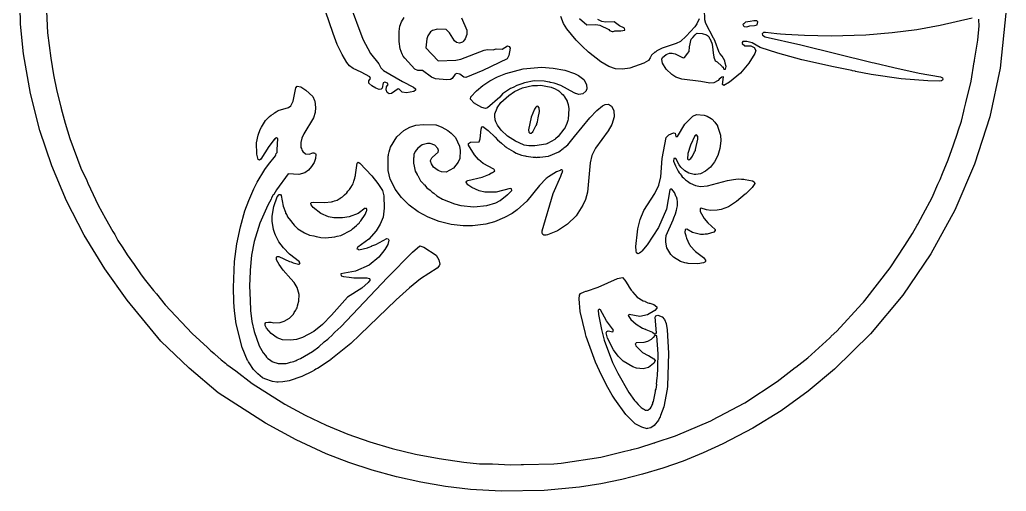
# Model space of a CAD drawing. Header units: millimetres. Extents: x 10 to 290, y 7 to 294.
# Drawn here: x 10 to 290, y 7.3 to 141.1 of the extents above; entities that cross this region are included whole.
import ezdxf

# ---------------------------------------------------------------- set-up
doc = ezdxf.new("R2010")
doc.units = ezdxf.units.MM
doc.layers.add('CUT', color=7, linetype='CONTINUOUS')

msp = doc.modelspace()

# ---------------------------------------------------------------- linework, layer by layer
at = {"layer": 'CUT'}
for points in [[(289.9626, 143.8382), (288.2072, 127.3543), (285.2566, 113.5453), (280.9639, 100.0944), (275.3718, 87.0563), (268.5412, 74.6219), (260.5709, 62.9043), (251.4198, 51.929), (241.2275, 41.9168), (233.7733, 35.6858), (226.0892, 30.1461), (218.055, 25.1881), (209.5238, 20.7143), (203.9323, 18.1564), (198.2476, 15.8528), (192.5382, 13.8604), (186.754, 12.101), (180.8601, 10.6348), (174.9235, 9.4121), (168.8574, 8.4606), (158.8205, 7.5343), (146.5997, 7.296), (137.9287, 7.8322), (130.8716, 8.6696), (123.8534, 9.8591), (116.9035, 11.4096), (110.0546, 13.2641), (103.3933, 15.4647), (96.9232, 17.939), (88.4392, 21.8516), (79.7288, 26.595), (66.3314, 35.1908), (58.0478, 42.2531), (50.0189, 49.8956), (40.4893, 61.5099), (34.1361, 70.4272), (28.3138, 79.9221), (23.2745, 89.6739), (19.0701, 99.5752), (15.6703, 109.6868), (13.0495, 120.1703), (11.1107, 131.4122), (10.1854, 139.8258), (10.0059, 149.9985)], [(103.4732, 145.9922), (107.3357, 135.5612), (109.5362, 131.4907), (111.8665, 128.5424), (112.5027, 127.4305), (113.2766, 126.6237), (118.6352, 123.4956), (121.7463, 121.9556), (122.3317, 121.4228), (122.3017, 121.089), (121.8478, 120.7115), (119.7796, 120.3092), (118.4884, 120.5404), (117.6979, 121.3715), (117.3951, 121.455), (115.4766, 120.1312), (114.7978, 120.0508), (114.2977, 120.3735), (113.9675, 121.1805), (114.0686, 122.0204), (114.5314, 122.7002), (114.3864, 123.0736), (113.6219, 123.3151), (113.1814, 123.208), (112.8873, 121.6512), (112.6117, 121.3345), (111.9899, 121.2663), (111.0556, 121.6357), (109.9642, 122.2905), (109.1106, 123.0939), (109.036, 123.6884), (109.5691, 124.4205), (109.3257, 124.8869), (106.9197, 126.2346), (104.6125, 127.2571), (103.5693, 128.0287), (102.7912, 128.9558), (101.4788, 131.2082), (100.1329, 134.0506), (98.9056, 137.1363), (96.8219, 143.5046)], [(17.5721, 143.5193), (17.8988, 137.3386), (18.79, 130.1752), (19.5951, 125.4345), (20.5469, 120.7656), (21.6701, 116.3893), (21.738, 116.0934), (21.8019, 115.8757), (22.8669, 111.7257), (24.2347, 107.3557), (27.3785, 98.9916), (29.0073, 95.4753), (29.351, 94.6576), (30.1309, 93.0496), (32.254, 88.4662), (34.3806, 84.6856), (36.4296, 80.9489), (36.9629, 80.0949), (37.8893, 78.448), (39.3039, 76.346), (40.5211, 74.3967), (42.4602, 71.6557), (44.2355, 69.0177), (45.3634, 67.598), (47.9625, 64.2453), (48.8027, 63.2687), (51.2512, 60.1866), (58.9221, 52.038), (63.2568, 48.1093), (64.2767, 47.158), (64.642, 46.8539), (65.217, 46.3327), (65.2917, 46.2621), (65.3408, 46.2205), (67.1567, 44.5747), (68.4175, 43.6128), (68.7993, 43.2892), (71.2995, 41.4141), (75.926, 37.8845), (85.1991, 32.01), (91.0331, 28.8709), (97.0096, 26.0456), (103.1036, 23.5183), (109.3162, 21.318), (115.7274, 19.4392), (122.3001, 17.8338), (129.0485, 16.5558), (136.0363, 15.545), (140.4899, 15.0999), (144.128, 15.0392), (149.301, 14.8033), (152.2616, 14.9036), (152.9438, 14.8922), (161.5949, 15.1), (163.693, 15.2512), (174.8997, 17.0063), (181.6865, 18.6284), (183.433, 19.0207), (183.7499, 19.1216), (185.6924, 19.5859), (190.0672, 21.0186), (190.2646, 21.0793), (190.351, 21.1116), (196.1268, 23.0032), (206.1475, 27.3131), (207.8373, 28.2126), (207.9934, 28.281), (208.3779, 28.5004), (215.7509, 32.4254), (224.9656, 38.3897), (230.1016, 42.3873), (230.1699, 42.4358), (230.2209, 42.4801), (233.6754, 45.169), (239.8472, 50.852), (240.1886, 51.1489), (240.3153, 51.2831), (241.9106, 52.752), (249.0015, 60.4779), (249.375, 60.8732), (249.4309, 60.9458), (249.858, 61.4111), (257.0543, 70.6572), (261.1867, 77.0189), (261.2038, 77.0442), (261.2099, 77.0546), (263.3894, 80.41), (264.645, 82.738), (264.8629, 83.0845), (266.3458, 85.8915), (268.9056, 90.6376), (270.539, 94.4116), (271.1625, 95.7458), (271.8695, 97.4854), (273.5128, 101.2823), (274.9575, 105.5718), (276.0912, 108.8396), (276.3003, 109.5588), (277.2283, 112.3142), (277.925, 115.1469), (278.0592, 115.6085), (278.491, 117.4482), (280.0221, 123.6732), (280.886, 129.1235), (280.9395, 129.4161), (280.9671, 129.6351), (281.8646, 135.2976), (282.2495, 139.3002), (282.2101, 140.9964), (282.2192, 141.2386)], [(280.2898, 141.5088), (271.1589, 139.4322), (264.5696, 138.2394), (257.5839, 137.3435), (250.1372, 136.6584), (240.2653, 136.4194), (232.6943, 136.5683), (227.3313, 136.849), (225.9162, 136.9835), (224.8961, 137.0805), (223.267, 137.2648), (221.5914, 137.46), (221.0365, 137.3957), (220.712, 137.0859), (220.8083, 136.6944), (221.5348, 136.2284), (231.6449, 133.9643), (251.9268, 128.9706), (252.5047, 128.8398), (258.0249, 127.4832), (265.2912, 125.9049), (271.2685, 124.8644), (271.8519, 124.5418), (272.0044, 124.2139), (271.9101, 123.879), (271.58, 123.7113), (271.1071, 123.6502), (271.0884, 123.6496), (267.6728, 123.7041), (260.1238, 124.3311), (251.6269, 125.5537), (247.1518, 126.4176), (247.0389, 126.4402), (246.3169, 126.5853), (246.0984, 126.6291), (240.908, 127.6716), (231.9947, 129.7244), (225.1657, 131.5732), (220.1636, 133.1619), (217.8208, 134.4975), (216.3595, 134.9335), (215.23, 134.8527), (215.0266, 134.6303), (215.0512, 134.3093), (215.8102, 133.6359), (217.5185, 133.6184), (218.445, 133.1897), (218.8795, 132.3609), (218.6129, 131.4581), (216.8778, 128.7068), (214.5097, 125.9175), (211.3861, 123.3317), (209.8046, 122.3971), (209.4126, 122.7133), (209.6522, 124.1472), (209.6194, 124.1834), (209.6481, 124.2408), (209.7374, 124.896), (209.2908, 124.7769), (208.5165, 124.1813), (208.2098, 123.8152), (206.9465, 123.1783), (205.8582, 123.0489), (203.2824, 123.5594), (197.8882, 124.1816), (196.2034, 124.7293), (195.0268, 125.4919), (193.4509, 127.0444), (192.402, 128.7231), (192.1728, 129.8133), (192.1785, 129.8307), (192.1835, 129.8456), (192.189, 129.8623), (192.1973, 129.8876), (192.4502, 130.3275), (193.4141, 131.1997), (194.3607, 131.5693), (194.6335, 131.5974), (194.8548, 131.6203), (195.127, 131.6014), (195.5191, 131.5302), (195.9856, 131.3572), (198.3166, 130.2773), (198.6573, 130.3087), (199.0209, 130.7805), (199.0737, 130.7911), (199.5474, 131.4637), (199.9749, 132.0183), (200.0916, 133.3711), (200.5642, 135.5134), (200.6232, 135.579), (200.6606, 135.6205), (200.994, 135.991), (201.6673, 136.7393), (202.0749, 137.144), (202.095, 137.1559), (202.2451, 137.2277), (203.7024, 137.1963), (204.9146, 136.7934), (205.1841, 136.5965), (205.6197, 136.0937), (205.6679, 135.9895), (205.6876, 135.9469), (205.799, 135.7064), (206.3771, 134.4573), (206.5194, 134.1052), (206.8748, 130.9412), (206.9517, 130.6915), (206.9382, 130.4349), (207.3551, 129.4224), (207.9164, 129.1052), (209.281, 127.9376), (209.3698, 127.7114), (209.4123, 127.7322), (209.4836, 127.759), (209.7939, 127.0445), (210.3117, 127.0083), (210.4708, 127.7663), (210.4775, 127.7979), (210.2204, 128.7536), (210.0534, 129.4226), (209.3278, 130.7439), (208.6877, 131.5174), (208.4456, 131.9074), (208.4422, 131.9129), (208.4294, 131.9335), (208.365, 132.0372), (207.3748, 134.9287), (206.9728, 135.6925), (206.9637, 135.7185), (206.8909, 135.8482), (204.7004, 140.0103), (204.3757, 141.056), (204.3162, 144.073)], [(135.4097, 141.5908), (136.9227, 138.0736), (136.8952, 136.92), (136.418, 135.6224), (136.2214, 135.3808), (136.1803, 135.3304), (136.119, 135.255), (135.8075, 134.8723), (135.6831, 134.7348), (134.8487, 134.4248), (133.9763, 134.6244), (133.3616, 135.0735), (131.9538, 137.3511), (130.9859, 138.3288), (128.5917, 138.412), (127.155, 138.0377), (126.5497, 137.62), (125.8201, 136.4599), (125.555, 135.6231), (125.2113, 133.0998), (128.7557, 129.3693), (133.7866, 129.5999), (135.1571, 129.8312), (141.7742, 132.3988), (142.7477, 132.5803), (144.3564, 132.5261), (145.2478, 132.8473), (146.9114, 132.7484), (148.3962, 133.6501), (148.9016, 133.494), (149.1645, 132.969), (148.772, 130.9444), (148.3161, 130.0051), (141.448, 126.6395), (136.6236, 124.6634), (136.0663, 124.7351), (134.8756, 125.5978), (134.0586, 125.8161), (133.5871, 125.5746), (132.7494, 124.3563), (132.2817, 124.1107), (131.2315, 123.9716), (128.0122, 124.3029), (126.9037, 124.7451), (124.2658, 126.6651), (122.9872, 126.6609), (122.1355, 127.0697), (119.2688, 130.1147), (118.8384, 130.7543), (118.6684, 131.0829), (118.6185, 131.1794), (118.5857, 131.2428), (118.5769, 131.2599), (117.9868, 132.7636), (117.719, 134.8495), (117.718, 137.6793), (117.8987, 139.2513), (118.3203, 140.4409), (119.0873, 141.7187)], [(202.7932, 141.2822), (202.1885, 139.8531), (201.6109, 139.0156), (199.1638, 136.3604), (197.5518, 134.9245), (196.26, 134.2978), (192.3178, 132.9848), (190.7789, 132.2323), (190.3767, 131.9078), (190.2251, 131.8235), (189.2644, 130.9873), (188.9471, 130.2636), (188.3948, 129.4645), (187.0716, 128.695), (183.1097, 127.2783), (181.0827, 127.0388), (179.0879, 127.1385), (177.1687, 127.8286), (174.9122, 129.1404), (171.4004, 131.9082), (169.633, 133.555), (167.944, 135.2448), (165.236, 138.5181), (164.3073, 140.0061), (163.5794, 142.0059)], [(168.8698, 141.4238), (170.9788, 139.5929), (173.4559, 139.6678), (174.6474, 139.5126), (177.1413, 138.3186), (177.4125, 138.0559), (178.1702, 137.7548), (178.3402, 137.7611), (178.3702, 137.7418), (178.4338, 137.7646), (178.7385, 137.7759), (178.8914, 137.8695), (180.5928, 137.9099), (181.6871, 138.1219), (181.6343, 138.6723), (180.2413, 139.3355), (178.7373, 140.4279), (176.2735, 140.3502), (175.1569, 140.5698), (174.1037, 141.1152)]]:
    msp.add_lwpolyline(points, dxfattribs=at)
for points in [[(219.2849, 139.6611), (219.4722, 140.4454), (219.1629, 140.7889), (218.2895, 140.7103), (217.2538, 140.5212), (215.9316, 140.411), (215.4423, 139.943), (215.3893, 139.9215), (215.381, 139.8845), (215.2466, 139.7559), (215.3059, 139.5485), (215.3014, 139.5286), (215.3148, 139.5172), (215.3657, 139.339), (215.604, 139.1901), (216.3485, 139.0114), (217.1763, 139.3533), (218.4949, 139.4252)], [(163.5978, 122.3745), (161.6282, 123.0899), (160.6226, 123.2503), (160.4285, 123.3158), (160.203, 123.3368), (158.8743, 123.6452), (156.0154, 123.7048), (153.246, 123.1688), (152.4834, 122.8558), (151.0322, 122.4193), (150.039, 121.8525), (149.2555, 121.5309), (147.0518, 120.0419), (146.2477, 119.1069), (142.7328, 116.0565), (142.1748, 115.8505), (142.167, 115.8481), (142.1607, 115.8462), (142.1585, 115.8456), (142.1516, 115.8435), (141.1385, 116.1839), (139.4269, 117.1561), (139.2646, 117.251), (139.2173, 117.2787), (139.1463, 117.3202), (138.9495, 117.4353), (137.919, 118.5186), (138.0466, 119.1943), (139.6007, 120.9278), (141.4022, 122.4016), (143.4136, 123.7252), (145.6104, 124.8415), (147.9517, 125.8138), (152.8632, 127.1235), (158.0259, 127.577), (161.4222, 127.3385), (164.687, 126.7406), (167.4555, 125.8403), (168.6, 125.2844), (170.0524, 124.0784), (170.8447, 122.7234), (170.9363, 121.4988), (170.7527, 120.9613), (170.7383, 120.9348), (170.7302, 120.9199), (170.7108, 120.8842), (170.6582, 120.7871), (169.8005, 120.06), (168.6522, 119.862), (167.7861, 120.1169), (167.7009, 120.1447), (167.3233, 120.3334)], [(93.1403, 119.2439), (93.6433, 118.1953), (93.7042, 117.947), (93.8963, 116.1888), (93.8021, 114.782), (93.3937, 113.2684), (90.5806, 108.7102), (90.0508, 107.4244), (89.7857, 106.2138), (89.8172, 104.8325), (89.9572, 104.4975), (90.0541, 104.11), (90.1686, 103.9918), (90.315, 103.6416), (91.1329, 102.9927), (92.12, 102.9107), (93.1674, 103.3318), (93.4708, 103.3025), (93.6471, 103.2434), (93.674, 103.2344), (93.7311, 103.2153), (93.8888, 103.1624), (93.9592, 103.0716), (94.0069, 102.9372), (94.0078, 102.9347), (94.0242, 102.8884), (94.039, 102.847), (93.973, 101.7426), (93.5436, 100.5545), (92.8483, 99.4062), (91.9331, 98.3702), (90.917, 97.6531), (89.2183, 97.1718), (86.1411, 97.3094), (82.8343, 92.8405), (82.1032, 91.5203), (81.9243, 91.424), (81.4181, 90.5306), (81.3498, 90.1598), (80.4123, 88.467), (78.0971, 83.3304), (76.5326, 78.1345), (75.8178, 74.2605), (75.4332, 69.9909), (75.4291, 69.6491), (75.2258, 65.6172), (75.3764, 61.5032), (75.3916, 61.4974), (75.5228, 58.5886), (75.9064, 55.4311), (76.5307, 52.5795), (77.9648, 48.5985), (79.121, 46.5477), (79.7623, 45.7794), (80.078, 45.3255), (80.2697, 45.1714), (80.4155, 44.9967), (80.8792, 44.6814), (81.5968, 44.1045), (81.8341, 44.0357), (83.3881, 43.5289), (83.5859, 43.528), (83.6515, 43.5089), (84.0919, 43.5257), (85.3384, 43.52), (85.6156, 43.5835), (86.0041, 43.5983), (86.8882, 43.8752), (87.3402, 43.9788), (87.7514, 44.1456), (88.4758, 44.3725), (88.7658, 44.5571), (89.686, 44.9303), (93.051, 46.9208), (94.8591, 48.2535), (96.4253, 49.6789), (97.4394, 50.4177), (98.8688, 51.7876), (98.9972, 51.9956), (99.2652, 52.2424), (99.4102, 52.3956), (101.1566, 53.985), (114.3815, 67.9542), (121.5011, 75.1036), (123.5828, 76.9305), (124.7146, 76.5004), (128.1707, 74.2402), (128.957, 72.9909), (129.1848, 71.7624), (129.0577, 71.2908), (128.4628, 70.5499), (123.7784, 67.5568), (120.6165, 65.051), (116.8462, 61.6367), (106.4954, 51.6334), (103.9504, 49.2461), (98.3138, 44.6383), (98.3107, 44.636), (98.2824, 44.6154), (98.2315, 44.5782), (98.1227, 44.4988), (94.4728, 42.1164), (94.2636, 42.0011), (94.0652, 41.8919), (93.6358, 41.6552), (93.0032, 41.3068), (90.0284, 39.8071), (86.422, 38.6029), (84.6246, 38.3272), (83.3541, 38.27), (83.0113, 38.2546), (81.6965, 38.4149), (79.5171, 39.1582), (78.8918, 39.4685), (77.5359, 40.6257), (76.3122, 41.8057), (75.0884, 43.6964), (74.9064, 43.9905), (74.7982, 44.1653), (74.7386, 44.2616), (74.6697, 44.3729), (73.1463, 48.1261), (71.387, 54.8352), (70.9103, 58.4747), (70.8078, 60.963), (70.8054, 61.0208), (70.8052, 61.0269), (70.6369, 65.1123), (70.9941, 72.5208), (71.6501, 77.5076), (72.6348, 82.2874), (73.9182, 86.8278), (75.0208, 89.7846), (76.4517, 93.0804), (77.3725, 95.0252), (79.5301, 98.5869), (80.6232, 100.0239), (82.6093, 102.4423), (82.6988, 102.7522), (82.7171, 102.7763), (82.8002, 103.0833), (83.0771, 103.4434), (83.0656, 104.1835), (83.2342, 107.3573), (82.8434, 107.5983), (82.4205, 107.3149), (82.1767, 107.0099), (82.1518, 106.9901), (81.9643, 106.7441), (80.6615, 105.1136), (78.4199, 101.5015), (78.0437, 101.2514), (77.6951, 101.4323), (77.2475, 102.9125), (77.2179, 106.1714), (77.6387, 108.3204), (78.2781, 109.8857), (78.6113, 110.6328), (79.7771, 112.4739), (80.9007, 113.6364), (81.3981, 113.9924), (81.9728, 114.4038), (82.3282, 114.6582), (82.7384, 114.9518), (83.3221, 115.3172), (86.286, 116.1841), (86.8935, 116.6154), (87.6434, 117.9778), (88.3564, 121.7002), (88.7431, 122.2077), (89.7537, 122.0488), (91.1778, 121.1205)], [(163.5844, 120.3193), (163.7504, 120.1736), (164.2174, 119.74), (164.3889, 119.5113), (164.4154, 119.476), (164.4706, 119.4022), (164.5094, 119.3505), (164.5319, 119.3205), (164.5863, 119.248), (164.6273, 119.1932), (165.3351, 117.9932), (165.4026, 117.8403), (165.6152, 117.0414), (165.8411, 115.7888), (165.6372, 112.8561), (165.5565, 112.4809), (165.2538, 111.6015), (164.5589, 110.1323), (164.45, 109.9772), (162.7743, 107.9636), (162.0087, 107.2471), (161.8113, 107.1082), (159.7631, 105.9376), (159.7108, 105.9241), (159.6792, 105.9159), (159.6136, 105.8989), (159.267, 105.8089), (156.2113, 105.2708), (154.4637, 105.2726), (153.1151, 105.5144), (152.9849, 105.5512), (150.6581, 106.5855), (148.4585, 108.0351), (146.6137, 109.731), (145.627, 111.1101), (145.1115, 112.0754), (144.8785, 112.6579), (144.8448, 113.7107), (144.8448, 113.7123), (144.8556, 114.053), (144.8629, 114.2818), (144.8657, 114.3721), (145.4611, 115.9551), (145.4938, 116.0314), (146.5754, 117.5405), (148.779, 119.5655), (150.4467, 120.6971), (152.6801, 121.7096), (155.4794, 122.3945), (156.9272, 122.4422), (157.858, 122.4539), (159.2642, 122.2518), (160.8099, 121.918), (161.9117, 121.4548), (162.6292, 121.124), (162.7311, 121.068), (162.9816, 120.8482)], [(164.6, 104.8497), (165.1262, 105.2585), (165.5078, 105.5309), (167.4438, 107.9248), (171.7924, 113.2148), (173.7277, 115.2991), (175.357, 116.6597), (176.1093, 117.0325), (177.1134, 117.0811), (177.8931, 116.5639), (178.6414, 115.2719), (178.7335, 113.4746), (178.0691, 111.3893), (177.0008, 109.585), (173.411, 104.6018), (172.3461, 102.5544), (171.8561, 100.4598), (171.1148, 92.1621), (171.1146, 92.1612), (171.1145, 92.1606), (171.1131, 92.1515), (171.1084, 92.1228), (170.5134, 90.0634), (169.8017, 88.4226), (167.896, 85.4376), (165.4529, 83.0245), (162.5853, 81.2083), (159.7576, 80.0772), (159.398, 79.9868), (158.7742, 79.9577), (158.4409, 80.127), (158.2202, 80.5587), (158.2594, 81.1907), (161.3696, 91.7417), (163.5496, 96.7247), (163.7708, 97.2973), (164.0435, 97.9187), (164.0494, 98.0182), (164.0559, 98.035), (164.0856, 98.303), (163.93, 98.4068), (163.8275, 98.5042), (163.69, 98.4555), (163.5198, 98.4817), (163.3425, 98.3323), (162.2918, 97.9599), (160.0192, 96.459), (159.7632, 96.3094), (159.7065, 96.2525), (159.3665, 96.0279), (157.4953, 94.009), (153.955, 89.5732), (151.1556, 87.1553), (149.7016, 86.102), (147.6029, 84.9286), (144.75, 83.7755), (142.2895, 83.0868), (138.4735, 82.5781), (135.852, 82.6079), (132.3901, 82.995), (129.0549, 83.8325), (125.9339, 85.0297), (123.082, 86.5571), (120.5008, 88.4661), (118.3174, 90.654), (116.5286, 93.0411), (115.485, 95.1301), (115.1555, 95.881), (114.5908, 98.2738), (114.5694, 102.2634), (114.6022, 102.4493), (114.6267, 102.5887), (114.6696, 102.8325), (114.8003, 103.575), (115.1859, 104.8721), (117.0132, 107.8067), (119.0463, 109.6238), (120.6826, 110.546), (121.2508, 110.7603), (122.4206, 111.1243), (124.5427, 111.3476), (128.1334, 111.2215), (128.1355, 111.2212), (129.8228, 110.6007), (131.5288, 109.6184), (132.484, 108.8849), (132.9526, 108.4257), (133.6211, 107.645), (134.7817, 105.2144), (135.0222, 103.9812), (134.8661, 101.7053), (134.4485, 100.6245), (133.1202, 98.9385), (131.0238, 97.8419), (129.696, 97.9021), (128.7906, 98.2538), (127.4688, 99.2758), (126.8254, 100.1702), (126.5798, 100.9863), (126.6141, 101.1374), (126.9385, 101.8553), (127.1163, 102.0491), (128.7888, 103.5039), (128.8794, 103.9399), (128.6737, 104.5801), (127.7662, 105.4759), (126.4645, 105.9443), (125.6836, 105.948), (124.2381, 105.5361), (123.4942, 104.9946), (123.418, 104.9586), (123.3407, 104.8828), (122.9314, 104.5849), (122.1915, 103.6743), (121.8807, 102.8755), (121.8132, 102.1167), (121.7437, 101.7962), (121.7718, 100.3231), (121.8299, 100.0566), (121.8318, 100.0037), (122.2291, 98.128), (122.7565, 97.1881), (122.8199, 97.0349), (122.9389, 96.8629), (123.7715, 95.3789), (124.5874, 94.4806), (124.6695, 94.3619), (124.842, 94.2001), (125.557, 93.4129), (126.437, 92.7052), (127.0217, 92.1571), (127.5034, 91.8475), (128.3922, 91.1326), (130.0145, 90.1721), (133.4015, 88.7913), (135.2036, 88.3211), (138.8795, 87.9714), (142.5883, 88.3516), (145.0803, 89.1236), (146.3834, 89.8215), (148.3243, 91.3863), (148.4209, 91.4534), (148.479, 91.511), (148.4823, 91.5137), (149.6246, 92.6365), (149.5977, 93.1038), (149.2144, 93.232), (145.2521, 92.138), (141.9466, 92.1674), (140.3896, 92.5406), (138.2973, 93.4672), (137.1731, 94.2471), (136.6934, 94.9491), (136.7703, 95.2256), (137.1714, 95.4688), (141.2294, 96.4157), (143.172, 97.1201), (143.927, 97.6009), (144.1607, 97.7017), (144.6911, 98.0627), (144.6974, 98.0915), (144.8213, 98.1704), (144.749, 98.3264), (144.7694, 98.4192), (144.6451, 98.5506), (144.5783, 98.6946), (141.5043, 100.291), (140.2242, 101.38), (139.074, 102.7148), (137.382, 105.4486), (137.3452, 105.9497), (137.8827, 106.3661), (140.3583, 106.4321), (140.6797, 107.248), (140.9217, 110.0526), (141.1546, 110.651), (141.394, 110.7435), (142.8981, 109.6014), (144.8798, 107.7544), (145.5986, 106.9926), (146.7274, 106.0322), (147.6692, 105.1544), (147.9835, 104.9635), (148.1386, 104.8316), (149.434, 104.0167), (150.1128, 103.6706), (150.8546, 103.2201), (152.4413, 102.6071), (153.3745, 102.442), (153.4533, 102.4146), (153.7567, 102.3744), (155.707, 102.0295), (156.3639, 102.0289), (156.5874, 101.9993), (156.8475, 102.0285), (157.5708, 102.0278), (160.0497, 102.3148), (163.011, 103.6155), (164.2377, 104.5683), (164.4188, 104.6824)], [(155.7851, 109.5957), (155.9143, 109.8745), (156.5105, 110.9503), (156.5854, 111.0792), (156.5917, 111.0969), (156.72, 111.3284), (156.7803, 111.6292), (156.9505, 112.1096), (157.0988, 113.2196), (157.4698, 115.0718), (157.4071, 116.0548), (157.0598, 116.5541), (156.6184, 116.4289), (156.5458, 116.3224), (156.5415, 116.3212), (156.4765, 116.2206), (156.1243, 115.7034), (155.138, 113.3792), (154.3852, 109.8733), (154.4691, 109.1528), (154.7191, 108.8758), (155.1521, 108.92), (155.5836, 109.278), (155.7304, 109.5428)], [(200.9814, 113.7397), (202.0177, 114.147), (204.1862, 114.0217), (205.1072, 113.6926), (206.2322, 113.0078), (206.4884, 112.8348), (207.2789, 112.0444), (207.2793, 112.044), (207.988, 110.9577), (208.0219, 110.8699), (208.8427, 108.2799), (208.9343, 106.7266), (208.7217, 104.5458), (208.1022, 102.5153), (207.1744, 100.7516), (206.0399, 99.2572), (204.6399, 98.0978), (203.1501, 97.3563), (201.8652, 97.1595), (201.406, 97.1673), (199.8893, 97.5141), (198.7853, 98.1845), (197.5916, 99.2827), (197.1013, 99.8983), (196.1574, 101.6895), (195.6141, 101.7362), (195.5526, 100.9727), (196.0564, 99.5699), (196.8205, 98.1337), (197.1854, 97.6458), (197.3762, 97.3162), (197.6652, 97.0041), (198.0214, 96.5278), (198.3776, 96.2349), (198.808, 95.7701), (198.8473, 95.7455), (198.9718, 95.6088), (199.516, 95.2988), (200.2208, 94.7193), (201.7688, 94.0442), (203.1465, 93.7459), (205.2165, 93.8967), (210.8701, 95.4967), (212.5729, 95.7514), (213.8716, 95.9151), (214.8448, 95.8809), (215.0328, 95.8618), (215.1593, 95.849), (215.4743, 95.817), (215.8596, 95.7778), (217.9406, 95.3517), (218.4398, 95.048), (218.6122, 94.5898), (217.8899, 93.4469), (216.3943, 92.0408), (216.2437, 91.9015), (216.0527, 91.7249), (216.0221, 91.6965), (215.8726, 91.5582), (213.365, 89.4608), (211.0963, 88.013), (209.0405, 87.2084), (207.9517, 87.0151), (206.1261, 86.9856), (204.8834, 87.1429), (203.4259, 87.6014), (203.0884, 87.4785), (203.105, 86.6296), (204.2114, 84.6802), (205.2753, 83.4385), (207.321, 81.5649), (207.3652, 81.2666), (206.9942, 80.7973), (205.1209, 80.2397), (205.0747, 80.2367), (205.0175, 80.2329), (204.6215, 80.2069), (204.4845, 80.1979), (204.0122, 80.1668), (203.1534, 80.1361), (200.8993, 80.7085), (199.3036, 81.6745), (198.855, 81.5258), (198.7816, 80.7235), (199.0025, 79.8356), (199.0165, 79.6675), (199.0835, 79.5102), (199.1798, 79.1231), (199.6219, 78.2463), (199.9815, 77.4023), (200.1345, 77.2297), (200.2829, 76.9354), (201.7388, 75.2703), (204.0785, 73.5861), (204.6553, 72.8442), (204.5899, 72.4719), (204.3855, 72.2764), (204.0345, 72.1455), (202.4457, 71.8278), (199.6503, 71.932), (199.3819, 71.984), (199.2768, 72.0044), (199.2152, 72.0163), (198.7788, 72.1009), (197.5382, 72.513), (195.5363, 73.7385), (194.7387, 74.5008), (193.639, 76.3425), (193.3517, 77.9775), (193.3747, 78.65), (193.3799, 78.8032), (193.3871, 79.0128), (193.4086, 79.6414), (193.4297, 79.8228), (195.3889, 84.3288), (195.5327, 84.6045), (195.6232, 84.8675), (196.102, 85.9687), (196.3846, 87.0805), (196.4856, 87.374), (196.5019, 87.5419), (196.6922, 88.2901), (196.6455, 89.0189), (196.6941, 89.5181), (196.5785, 90.0672), (196.5671, 90.2451), (196.5151, 90.3681), (196.4558, 90.6497), (196.3097, 90.8542), (195.8099, 92.0373), (195.0903, 92.9928), (194.7555, 93.0114), (194.5303, 92.763), (193.5041, 87.3284), (191.3164, 82.1356), (188.0406, 77.1743), (186.5295, 75.3789), (186.2248, 75.0922), (185.9256, 74.8324), (185.3737, 74.6794), (185.0487, 74.9092), (184.9028, 75.4624), (184.8806, 76.7438), (185.325, 80.8855), (185.4391, 81.7774), (186.1071, 84.3542), (187.1483, 86.9516), (190.2519, 91.7863), (191.3497, 94.1053), (191.9023, 96.4745), (192.2897, 101.6809), (193.4075, 107.6544), (194.1599, 108.4203), (195.5426, 108.9639), (196.015, 108.8542), (196.1535, 107.9207), (196.6475, 107.8998), (198.7485, 111.4264)], [(202.0652, 108.3893), (201.5496, 108.1477), (200.3185, 105.4447), (199.6146, 103.1049), (199.5076, 101.5363), (199.9192, 101.3242), (200.4096, 101.6921), (200.9409, 102.3801), (200.9656, 102.4338), (201.0514, 102.5415), (201.5202, 103.589), (201.7454, 103.967), (201.7801, 104.2017), (201.7911, 104.2255), (202.4374, 107.1867), (202.3974, 107.9377)], [(85.7725, 85.6894), (85.9965, 85.147), (86.3414, 84.7116), (86.421, 84.5747), (87.8802, 82.7582), (87.9113, 82.7297), (87.9217, 82.7165), (87.9446, 82.6991), (88.9523, 81.7754), (90.8284, 80.5843), (92.2578, 79.9887), (93.4416, 79.7206), (94.1034, 79.5457), (94.2147, 79.5456), (95.4144, 79.274), (96.7545, 79.1548), (99.4346, 79.4526), (100.0436, 79.646), (101.1564, 79.891), (104.032, 81.4009), (104.437, 81.7575), (105.5989, 82.6688), (106.0507, 83.1785), (106.2966, 83.3951), (106.5166, 83.7041), (106.7603, 83.9791), (108.0409, 85.8254), (108.4578, 86.7486), (108.4686, 86.9659), (108.5289, 87.109), (108.4858, 87.3085), (108.4875, 87.3442), (108.4766, 87.3509), (108.4508, 87.4703), (108.1861, 87.5297), (108.1004, 87.5824), (108.0666, 87.5565), (107.9952, 87.5725), (106.012, 86.14), (103.5179, 85.1786), (101.574, 84.9024), (99.1376, 84.903), (97.6354, 85.1519), (95.4978, 86.0735), (93.3197, 87.7731), (92.7376, 88.5389), (92.6234, 89.0133), (92.8222, 89.212), (93.5078, 89.3089), (96.4669, 89.2219), (98.4349, 89.3721), (98.7775, 89.4802), (98.8986, 89.4883), (99.3026, 89.646), (100.0405, 89.8788), (100.6494, 90.2538), (101.1023, 90.5008), (101.2314, 90.6121), (101.5854, 90.8301), (102.1587, 91.4115), (102.8295, 91.9898), (103.1354, 92.4021), (103.6023, 92.8756), (104.1429, 93.7601), (104.1993, 93.8361), (104.2439, 93.9253), (104.5039, 94.3506), (104.6093, 94.6561), (104.7056, 94.8486), (104.8233, 95.2763), (105.1008, 96.0804), (105.1729, 96.5456), (105.2714, 96.9034), (105.2547, 97.0741), (105.7611, 100.344), (106.0912, 100.6261), (106.5595, 100.3951), (109.9653, 96.7617), (111.6696, 94.578), (112.9252, 92.6053), (113.373, 91.094), (113.4319, 87.6008), (113.1171, 85.027), (112.2742, 83.103), (111.1681, 81.2195), (109.0882, 78.7741), (105.9287, 76.4998), (105.9013, 76.4085), (105.7181, 76.296), (105.6287, 76.0876), (105.9994, 75.9552), (106.2186, 75.8115), (108.7048, 76.3817), (108.7058, 76.382), (108.9045, 76.4151), (109.8872, 76.8321), (109.9201, 76.8767), (111.0592, 77.3408), (114.1555, 78.976), (114.5847, 78.8852), (114.7368, 78.5758), (114.4641, 77.2724), (113.6584, 75.8724), (111.9551, 73.7209), (109.2087, 71.4822), (105.3198, 69.7583), (101.1701, 68.9699), (101.1799, 68.4469), (101.8446, 68.2262), (103.4507, 68.0555), (104.7949, 67.8387), (106.9206, 67.867), (108.52, 67.8403), (109.1616, 67.6901), (109.4081, 67.295), (108.9101, 66.4764), (107.0463, 64.8805), (102.98, 62.3919), (98.5155, 57.2129), (95.9205, 54.558), (93.4906, 52.6162), (90.2294, 50.8815), (88.5011, 50.3582), (86.842, 50.1212), (84.6069, 50.2989), (83.0697, 50.8616), (81.3814, 52.0067), (80.0786, 53.5537), (79.6977, 54.2905), (79.6149, 54.901), (79.8123, 55.1462), (80.6133, 55.271), (81.3361, 55.2774), (82.0732, 55.0931), (83.8898, 55.1527), (85.0809, 55.51), (86.5401, 56.3736), (87.374, 57.2074), (87.5566, 57.476), (87.6649, 57.5821), (87.8953, 57.9742), (88.3865, 58.6964), (88.5158, 59.03), (88.6888, 59.3244), (88.8566, 59.9088), (88.9523, 60.1556), (88.9523, 60.2422), (89.2462, 61.2659), (89.3094, 63.0712), (88.7782, 65.1199), (87.8819, 66.4723), (86.9425, 67.5379), (86.8981, 67.5981), (84.7402, 70.0538), (83.6313, 71.6157), (82.9175, 72.9234), (82.8869, 73.7407), (83.1067, 73.9109), (83.4911, 73.8706), (86.5147, 72.5059), (86.9863, 72.3659), (87.642, 72.0674), (88.7161, 71.8525), (89.1148, 71.7342), (89.1576, 71.7642), (89.2798, 71.7398), (89.5479, 71.978), (89.4194, 72.1064), (89.3668, 72.3951), (86.5718, 74.598), (84.872, 76.3274), (83.5478, 78.0104), (82.5414, 79.9824), (82.4012, 80.4009), (82.0626, 81.5879), (81.6873, 83.9452), (81.6873, 85.3531), (82.1137, 88.0997), (83.0853, 90.8173), (83.6649, 91.4699), (84.0016, 91.4974), (84.2406, 91.2452), (84.752, 88.1602), (85.4681, 86.4264), (85.4681, 86.2126)], [(188.0788, 25.0547), (188.0736, 25.0537), (188.0482, 25.0487), (186.5294, 25.4434), (185.0194, 26.2355), (184.6757, 26.4713), (182.0089, 29.0413), (178.8616, 33.3829), (178.1294, 34.5787), (176.8502, 36.7185), (175.0685, 40.1928), (173.3879, 43.9142), (170.7545, 51.1818), (170.5357, 51.9929), (170.5287, 52.0188), (170.5285, 52.0196), (169.0635, 58.259), (168.7306, 61.9242), (168.8709, 62.9571), (169.1419, 63.3607), (170.1897, 63.8889), (170.6096, 64.0269), (170.6669, 64.0269), (170.748, 64.0635), (170.7613, 64.0695), (170.8205, 64.0962), (174.1843, 65.2018), (179.6579, 67.6223), (181.0278, 67.9693), (181.7186, 67.2281), (182.7618, 65.5433), (182.7661, 65.4713), (182.971, 65.2053), (183.533, 64.2977), (183.8057, 64.0191), (183.8592, 63.878), (185.2588, 62.3891), (186.9562, 61.317), (187.3731, 61.1979), (187.3789, 61.2019), (187.4824, 61.1635), (188.2189, 60.7712), (188.6697, 60.6217), (188.794, 60.6769), (189.951, 60.2477), (190.8029, 59.6602), (190.8019, 59.2483), (190.2709, 58.5877), (188.1928, 57.3), (185.9535, 56.909), (182.9871, 57.4834), (182.6291, 57.1365), (183.4003, 56.0288), (184.9479, 54.7186), (186.7675, 53.6059), (187.4927, 53.3049), (187.5816, 53.2468), (187.6829, 53.226), (189.5599, 52.4468), (190.1556, 51.9642), (190.5191, 51.9422), (190.7466, 52.2678), (190.3244, 56.6523), (190.4957, 57.0795), (191.0432, 57.2348), (192.3039, 56.7919), (192.9722, 56.0646), (193.4101, 54.8875), (193.744, 53.1047), (194.1343, 46.425), (193.8234, 37.0692), (193.7489, 36.2682), (192.7593, 31.2827), (191.8851, 28.7734), (191.7264, 28.4403), (191.5839, 28.141), (191.2429, 27.4249), (190.0714, 25.9598), (189.0525, 25.3085), (188.1131, 25.0613), (188.1011, 25.059)], [(188.6588, 30.6134), (188.9812, 30.8229), (189.1656, 31.1749), (189.2784, 31.3), (189.4008, 31.624), (189.6364, 32.0736), (189.7055, 32.4306), (189.8429, 32.7947), (190.1998, 34.6832), (190.41, 35.5516), (190.451, 35.9364), (190.6191, 36.2725), (190.7978, 37.5531), (190.7406, 37.7118), (190.9087, 39.507), (191.036, 39.995), (191.0955, 42.2582), (191.0491, 42.7224), (191.1537, 46.2956), (190.8135, 51.3479), (190.2785, 51.5026), (189.7399, 50.8729), (189.2042, 50.3887), (188.1942, 49.7763), (187.1187, 49.5234), (184.9787, 49.3819), (184.8686, 49.2563), (184.8419, 49.2563), (184.8194, 49.2002), (184.6675, 49.0269), (184.7272, 48.9453), (184.8717, 48.5119), (186.7775, 46.6358), (188.3856, 45.7722), (188.4268, 45.7873), (189.9597, 44.9108), (190.2922, 44.367), (189.9027, 43.5191), (189.8956, 43.5104), (189.895, 43.5096), (189.8924, 43.5064), (189.8855, 43.498), (188.4788, 42.4284), (186.9078, 42.0225), (185.0473, 42.2296), (183.9691, 42.6088), (181.2671, 44.1661), (179.8489, 45.5879), (178.5221, 47.4604), (176.8195, 50.717), (176.4428, 52.2837), (176.6307, 52.6569), (177.0146, 52.7696), (178.2936, 52.5172), (178.5357, 53.018), (176.5223, 55.6282), (174.824, 58.8086), (174.4701, 58.9224), (174.182, 58.6875), (174.2682, 57.457), (175.0678, 53.2164), (175.8669, 50.1951), (178.2403, 43.8415), (179.695, 40.7524), (182.8329, 35.2728), (184.4811, 33.0563), (184.8456, 32.6827), (185.5268, 31.8652), (186.3852, 31.1043), (186.625, 30.8585), (186.735, 30.7943), (186.8371, 30.7038), (187.0111, 30.6331), (187.6022, 30.288), (187.8451, 30.286), (187.9825, 30.2385), (188.0852, 30.2839), (188.3594, 30.2816)]]:
    msp.add_lwpolyline(points, close=True, dxfattribs=at)

doc.saveas('drawing.dxf')
